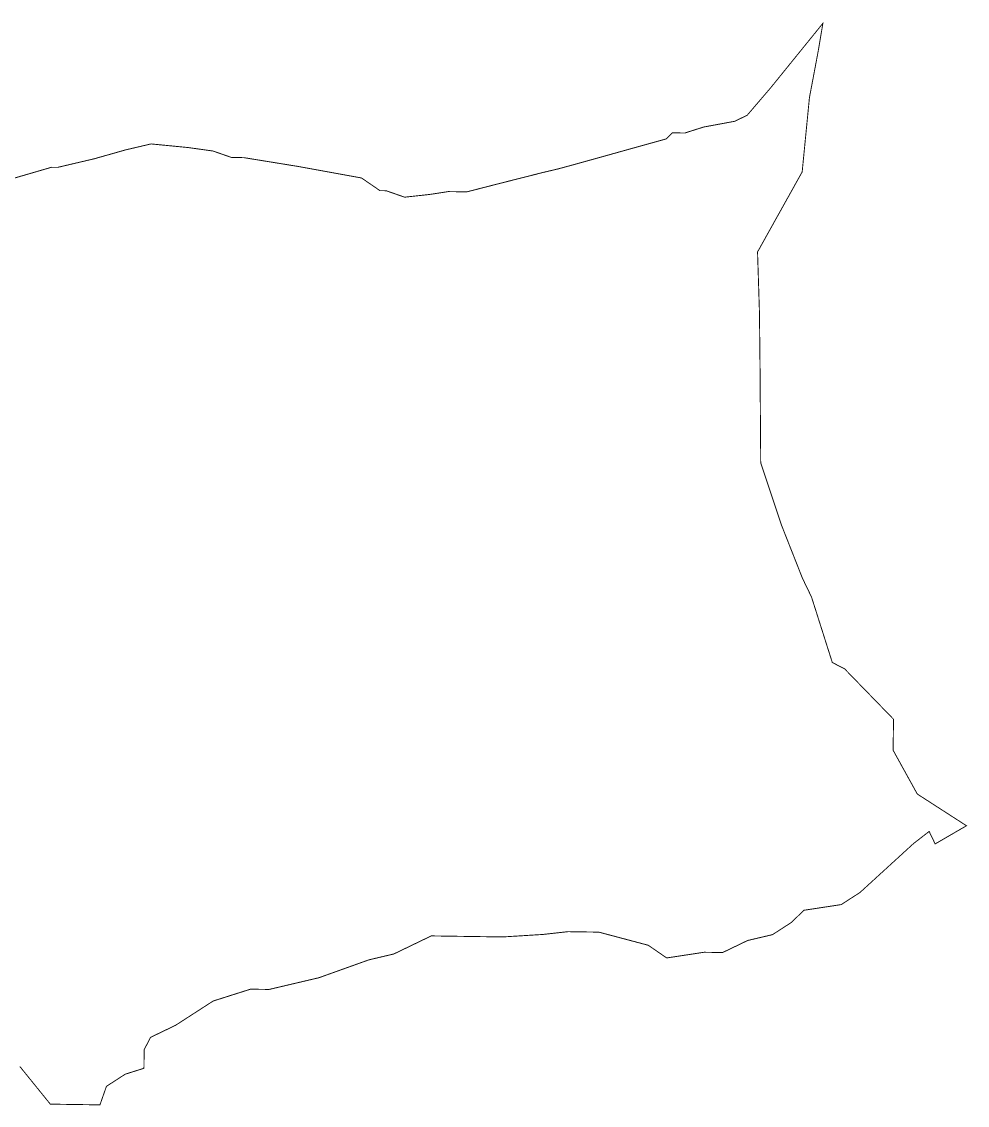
# Model space of a CAD drawing. Header units: metres. Extents: x 301573 to 305735, y 1959452 to 1961837.
# Drawn here: x 303654 to 305735, y 1959452 to 1961837 of the extents above; entities that cross this region are included whole.
import ezdxf

# ---------------------------------------------------------------- set-up
doc = ezdxf.new("R2010")
doc.units = ezdxf.units.M
doc.header["$MEASUREMENT"] = 0

msp = doc.modelspace()

# ---------------------------------------------------------------- linework, layer by layer
at = {"color": 6, "const_width": 2, "flags": 128}
msp.add_lwpolyline([(303630.5, 1961490.3), (303719.7, 1961516.3), (303733.3, 1961516.1), (303813.8, 1961535), (303874.9, 1961552.3), (303883.2, 1961554.7), (303900.9, 1961558.8), (303938.8, 1961567.7), (304000.3, 1961561.7), (304020.6, 1961559.7), (304047.9, 1961555.9), (304075.1, 1961552.1), (304115.9, 1961537.9), (304143.2, 1961537.5), (304262.1, 1961518.2), (304401.9, 1961492.8), (304442.5, 1961464.9), (304456.1, 1961464.7), (304496.9, 1961450.5), (304524.2, 1961453.5), (304544.6, 1961455.7), (304551.6, 1961456.5), (304572.7, 1961459.7), (304592.6, 1961462.8), (304633.6, 1961462.2), (304681.9, 1961474.6), (304700.3, 1961479.3), (304731, 1961487.1), (304800.1, 1961504.6), (304835.1, 1961512.9), (304867.2, 1961521.6), (304948.1, 1961544.1), (304983.7, 1961554.1), (305072.2, 1961578.7), (305086, 1961592.1), (305113.3, 1961591.7), (305154.4, 1961604.8), (305222.9, 1961617.5), (305250.4, 1961630.7), (305301.7, 1961690.6), (305417.1, 1961833.1), (305406.7, 1961771.4), (305387.5, 1961669.7), (305371.5, 1961506.1), (305273.3, 1961330), (305276, 1961245), (305277.5, 1961196.2), (305278.8, 1961074.9), (305280.3, 1960865.8), (305326.1, 1960728.6), (305372.2, 1960611.8), (305392.1, 1960570.6), (305437.8, 1960426.6), (305464.9, 1960412.6), (305572.5, 1960301.8), (305571.6, 1960233.5), (305624.8, 1960137.2), (305733, 1960067.4), (305664.1, 1960027.4), (305650.9, 1960054.9), (305616.4, 1960028.1), (305582.6, 1959997.2), (305498.8, 1959920.6), (305457.4, 1959893.9), (305375.3, 1959881.4), (305347.6, 1959854.5), (305306.3, 1959827.8), (305251.5, 1959814.9), (305196.5, 1959788.4), (305155.6, 1959789), (305073.4, 1959776.5), (305032.9, 1959804.4), (304924.1, 1959833.3), (304855.9, 1959834.3), (304801.2, 1959828.2), (304712.3, 1959822.7), (304555.4, 1959825), (304472.9, 1959785.2), (304418.1, 1959772.3), (304308.3, 1959733), (304198.7, 1959707.2), (304157.7, 1959707.8), (304075.5, 1959681.7), (303992.8, 1959628.3), (303937.8, 1959601.8), (303923.7, 1959574.7), (303923.2, 1959533.7), (303882, 1959520.7), (303840.7, 1959494), (303826.4, 1959453.2), (303717.2, 1959454.8), (303650.1, 1959537.7)], dxfattribs=at)

doc.saveas('drawing.dxf')
